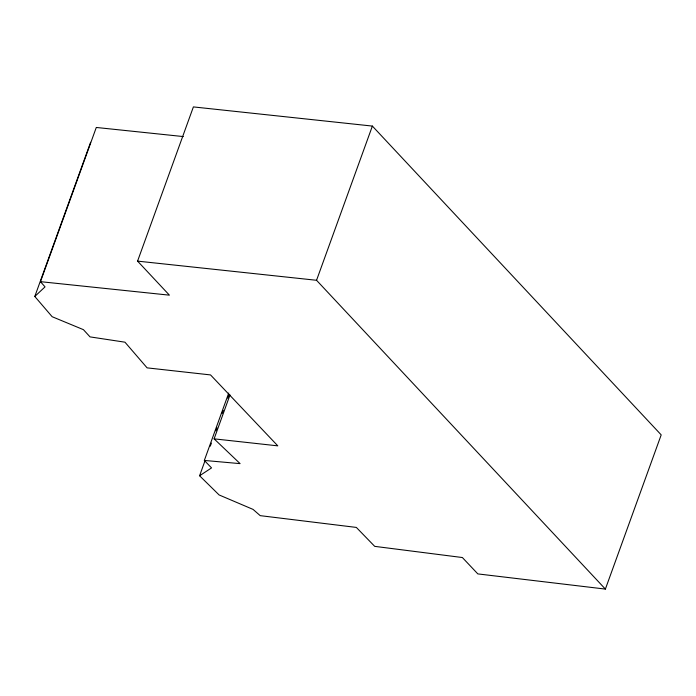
<?xml version="1.0" encoding="UTF-8"?>
<svg xmlns="http://www.w3.org/2000/svg" width="696" height="696" viewBox="0 0 696 696"><rect width="100%" height="100%" fill="white"/><g stroke="black" fill="none" stroke-linecap="round" stroke-linejoin="round"><path stroke-width="1.04" d="M230.002 394.928L214.107 438.845L277.808 445.858L210.531 374.918L147.1 367.862L124.958 342.188L90.036 336.89L83.424 329.66L52.157 316.715L34.8 296.47L90.619 142.262M34.8 296.47L45.023 286.882L40.464 281.671L96.292 127.464L183.326 136.573M40.464 281.671L169.415 295.165L137.573 261.122L193.392 106.914L372.377 126.08L661.2 434.878L605.381 589.086L477.83 573.904L462.37 557.531L374.709 546.36L356.343 527.42L260.217 515.649L253.066 509.402L219.109 494.952L199.587 475.76L205.129 460.447M199.587 475.76L211.541 467.912L204.337 460.439L228.732 393.04M210.305 446.145L211.41 443.082M215.847 430.824L216.961 427.762M222.137 413.467L223.242 410.405M227.679 398.147L228.784 395.084M605.381 589.086L316.55 280.288L372.377 126.08M204.337 460.439L240.103 463.632L214.107 438.845M137.573 261.122L316.55 280.288"/></g></svg>
